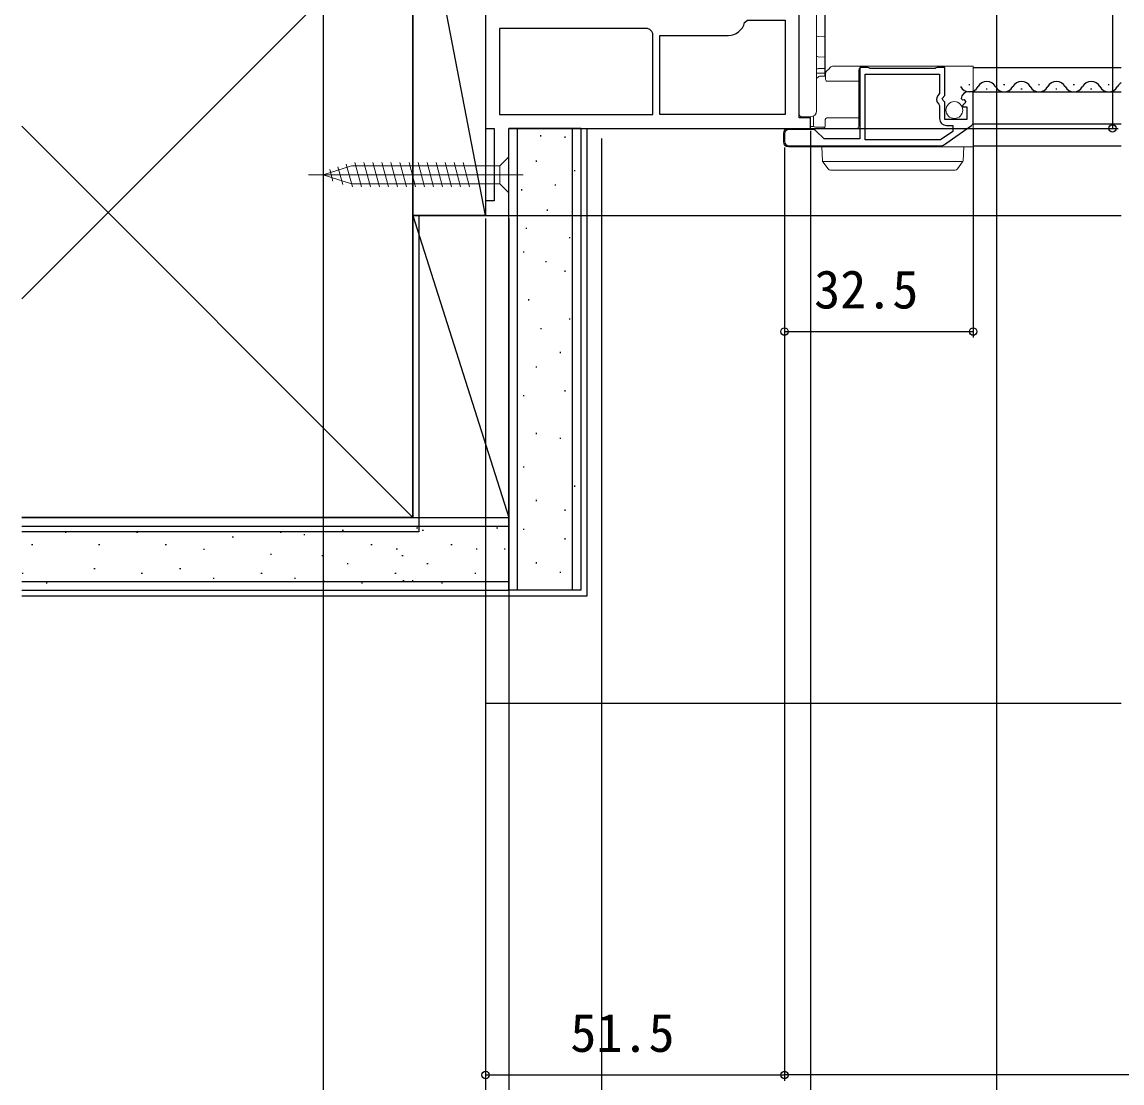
# Model space of a CAD drawing. Units: millimetres, scale not verified. Extents: x -525 to 525, y -783 to 779.
# Drawn here: x 15.4 to 204.9, y 49.8 to 232.5 of the extents above; entities that cross this region are included whole.
import ezdxf
from ezdxf.enums import TextEntityAlignment as Align

# ---------------------------------------------------------------- set-up
doc = ezdxf.new("R2010")
doc.units = ezdxf.units.MM
doc.header["$LTSCALE"] = 4
for name, color, linetype in [('0-3_YKK_11', 7, 'Continuous'), ('0-4_YKK_12', 2, 'Continuous'), ('0-7_YKK_D', 6, 'Continuous'), ('0-9_YSS_K', 3, 'Continuous'), ('0-A_YSS_KE', 3, 'Continuous')]:
    doc.layers.add(name, color=color, linetype=linetype)
doc.layers.add('0-5_YKK_13', color=4, linetype='Continuous', lineweight=18)
doc.styles.add('ＭＳ ゴシック', font='')
doc.styles.get('ＭＳ ゴシック').set_extended_font_data('MS Gothic')

msp = doc.modelspace()

# ---------------------------------------------------------------- linework, layer by layer
at = {"layer": '0-3_YKK_11'}
for p, q in [((174.121, 211.269), (178.941, 214.634)), ((146.741, 213.243), (146.741, 211.843)), ((151.651, 213.943), (147.441, 213.943)), ((147.441, 211.143), (173.721, 211.143))]:
    msp.add_line(p, q, dxfattribs=at)
for points in [[(95.241, 328.143), (95.241, 267.543), (67.241, 267.543), (67.241, 264.143), (69.141, 264.143), (69.641, 264.643), (70.141, 265.143), (95.241, 265.143), (95.241, 214.143), (96.741, 214.143), (96.741, 201.643), (95.241, 201.643), (95.241, 199.143), (99.241, 199.143), (99.241, 214.143), (151.241, 214.143), (151.241, 215.943), (149.241, 215.943), (149.241, 240.643), (145.941, 240.643)], [(123.53, 231.167), (123.148, 231.343), (97.641, 231.343), (97.641, 216.543)], [(139.859, 232.361), (140.345, 232.743), (146.841, 232.743), (146.841, 216.543)], [(97.641, 216.543), (124.041, 216.543), (124.041, 230.451), (123.864, 230.832)], [(146.841, 216.543), (125.241, 216.543), (125.241, 230.143), (137.041, 230.143)], [(177.142, 219.261), (177.393, 219.05), (177.711, 219.135), (177.982, 218.667), (177.405, 218.09), (177.507, 217.843), (178.141, 217.843), (178.141, 215.643), (174.341, 215.643), (174.341, 218.643), (174.041, 218.943), (173.888, 219.272), (174.341, 219.812), (174.341, 224.643), (173.014, 224.643), (172.841, 224.543), (172.668, 224.443), (161.414, 224.443), (161.241, 224.543), (161.068, 224.643), (159.741, 224.643), (159.741, 212.343), (153.541, 212.343), (152.146, 213.738)], [(173.626, 212.143), (160.641, 212.143), (160.641, 223.443), (173.441, 223.443), (173.441, 220.139), (173.198, 219.85)], [(179.241, 215.208), (179.241, 220.443), (178.436, 220.443)], [(173.334, 218.3), (173.441, 218.071), (173.441, 215.843)], [(174.641, 214.643), (175.741, 214.643), (175.741, 213.619), (173.626, 212.143)]]:
    msp.add_lwpolyline(points, dxfattribs=at)
for centre, radius, start, end in [((137.041, 233.043), 2.9, 270.00001, 346.39104), ((125.741, 233.043), 2.9, 220.32022, 229.67978), ((174.041, 219.143), 1.1, 139.99999, 229.99481), ((178.436, 219.143), 1.3, 89.99998, 174.7841), ((174.641, 215.843), 1.2, 180.00001, 269.99999), ((178.541, 215.208), 0.7, 304.91937, 359.99998), ((147.441, 213.243), 0.7, 90.00001, 179.99999), ((151.651, 213.243), 0.7, 45.00004, 90.00003), ((147.441, 211.843), 0.7, 180.00001, 269.99999), ((173.721, 211.843), 0.7, 269.99992, 304.91935)]:
    msp.add_arc(centre, radius, start, end, dxfattribs=at)
at = {"layer": '0-4_YKK_12'}
for p, q in [((179.241, 224.643), (204.741, 224.643)), ((178.472, 221.711), (178.672, 221.711)), ((184.472, 221.711), (184.672, 221.711)), ((190.472, 221.711), (190.672, 221.711)), ((196.472, 221.711), (196.672, 221.711)), ((202.472, 221.711), (202.672, 221.711)), ((179.241, 220.443), (204.741, 220.443)), ((181.472, 220.951), (181.672, 220.951)), ((187.472, 220.951), (187.672, 220.951)), ((193.472, 220.951), (193.672, 220.951)), ((199.472, 220.951), (199.672, 220.951)), ((204.741, 214.843), (179.241, 214.843)), ((179.241, 211.143), (204.741, 211.143)), ((98.741, 199.143), (204.741, 199.143))]:
    msp.add_line(p, q, dxfattribs=at)
msp.add_lwpolyline([(153.741, 223.143), (153.741, 238.643), (204.741, 238.643)], dxfattribs=at)
for centre, start, end in [((181.572, 220.493), 29.20254, 150.79746), ((187.572, 220.493), 29.20254, 150.79746), ((193.572, 220.493), 29.20254, 150.79746), ((199.572, 220.493), 29.20254, 150.79746), ((205.572, 220.493), 118.91819, 150.79746), ((178.572, 222.169), 209.20254, 330.79746), ((184.572, 222.169), 209.20254, 330.79746), ((190.572, 222.169), 209.20254, 330.79746), ((196.572, 222.169), 209.20254, 330.79746), ((202.572, 222.169), 209.20254, 330.79746)]:
    msp.add_arc(centre, 1.718, start, end, dxfattribs=at)
at = {"layer": '0-5_YKK_13'}
for p, q in [((149.241, 217.143), (149.241, 237.643)), ((152.241, 237.643), (152.241, 217.143)), ((152.536, 229.938), (153.741, 229.917)), ((152.536, 226.438), (153.741, 226.417)), ((152.541, 223.643), (152.241, 223.643)), ((153.741, 224.469), (152.536, 224.448)), ((153.741, 223.643), (152.541, 223.643)), ((154.028, 224.037), (154.346, 224.355)), ((154.346, 224.355), (154.629, 224.638)), ((155.124, 224.843), (160.241, 224.843)), ((159.541, 224.143), (159.541, 215.643)), ((175.145, 224.843), (160.241, 224.843)), ((176.135, 224.843), (175.145, 224.843)), ((176.135, 224.843), (179.241, 224.843)), ((179.241, 224.843), (179.241, 224.143)), ((179.241, 220.443), (179.241, 224.143)), ((152.241, 222.714), (152.657, 223.071)), ((152.852, 223.143), (153.819, 223.143)), ((153.814, 222.546), (153.823, 223.548)), ((159.541, 222.243), (154.114, 222.243)), ((179.241, 215.643), (179.241, 220.443)), ((149.241, 216.643), (149.241, 217.143)), ((151.241, 216.143), (149.741, 216.143)), ((151.758, 214.64), (151.744, 216.279)), ((159.241, 214.143), (147.441, 214.143)), ((151.241, 214.144), (151.241, 214.443)), ((153.726, 214.343), (152.058, 214.343)), ((153.743, 214.44), (153.754, 215.646)), ((154.054, 215.943), (159.541, 215.943)), ((159.541, 215.643), (159.541, 214.443)), ((179.241, 214.543), (179.241, 215.643)), ((179.241, 211.103), (179.241, 214.543)), ((146.541, 213.243), (146.541, 211.843)), ((147.441, 210.943), (173.76, 210.943)), ((173.76, 210.943), (179.241, 210.943)), ((179.241, 210.943), (179.241, 211.103)), ((99.241, 209.243), (97.691, 207.693)), ((153.307, 208.44), (177.474, 208.44)), ((67.241, 206.143), (72.157, 207.693)), ((68.937, 205.032), (68.388, 207.081)), ((70.633, 204.497), (69.82, 207.533)), ((72.308, 204.043), (71.252, 207.984)), ((97.691, 207.693), (72.157, 207.693)), ((73.861, 204.043), (72.735, 208.243)), ((75.414, 204.043), (74.288, 208.243)), ((76.966, 204.043), (75.841, 208.243)), ((78.519, 204.043), (77.394, 208.243)), ((80.072, 204.043), (78.947, 208.243)), ((81.625, 204.043), (80.5, 208.243)), ((83.178, 204.043), (82.053, 208.243)), ((84.731, 204.043), (83.606, 208.243)), ((86.284, 204.043), (85.159, 208.243)), ((87.837, 204.043), (86.711, 208.243)), ((89.39, 204.043), (88.264, 208.243)), ((90.943, 204.043), (89.817, 208.243)), ((92.496, 204.043), (91.37, 208.243)), ((153.357, 208.353), (153.346, 208.369)), ((154.236, 207.148), (153.357, 208.353)), ((176.142, 206.943), (175.738, 206.943)), ((177.424, 208.353), (176.546, 207.148)), ((177.436, 208.369), (177.424, 208.353)), ((101.741, 206.143), (64.741, 206.143)), ((67.241, 206.143), (72.157, 204.593)), ((67.241, 206.143), (72.157, 204.593)), ((97.691, 204.593), (72.157, 204.593))]:
    msp.add_line(p, q, dxfattribs=at)
for points in [[(151.808, 214.478), (151.241, 214.443), (151.241, 214.742), (151.241, 216.143)], [(153.288, 208.528), (153.141, 210.943), (154.139, 210.943), (176.643, 210.943), (177.641, 210.943), (177.493, 208.528)], [(99.241, 209.243), (99.241, 203.043), (97.691, 204.593), (97.691, 207.693)], [(175.738, 206.943), (155.044, 206.943), (154.64, 206.943)]]:
    msp.add_lwpolyline(points, dxfattribs=at)
msp.add_circle((175.991, 217.292), 1.45, dxfattribs=at)
for centre, radius, start, end in [((152.541, 230.238), 0.3, 180, 269), ((152.541, 226.738), 0.3, 180, 269), ((152.541, 224.148), 0.3, 91, 180), ((154.523, 223.542), 0.7, 135, 179.5), ((155.124, 224.143), 0.7, 90, 135), ((160.241, 224.143), 0.7, 90, 180), ((152.852, 222.843), 0.3, 90, 130.60129), ((154.114, 222.543), 0.3, 179.5, 270), ((149.741, 216.643), 0.5, 180, 270), ((151.241, 217.143), 1, 270, 0), ((147.441, 213.243), 0.9, 90, 180), ((152.058, 214.643), 0.3, 180.5, 270), ((153.443, 214.443), 0.3, 270, 359.5), ((154.054, 215.643), 0.3, 90, 179.5), ((154.054, 215.643), 0.3, 90, 179.5), ((159.241, 214.443), 0.3, 270, 0), ((147.441, 211.843), 0.9, 180, 270), ((153.588, 208.546), 0.3, 183.5, 216.09486), ((177.194, 208.546), 0.3, 323.90514, 356.5), ((154.64, 207.443), 0.5, 216.09486, 270), ((176.142, 207.443), 0.5, 270, 323.90514)]:
    msp.add_arc(centre, radius, start, end, dxfattribs=at)
at = {"layer": '0-7_YKK_D'}
for p, q in [((203.241, 329.143), (203.241, 214.143)), ((67.241, 263.643), (67.241, -29.858)), ((183.241, 244.643), (183.241, 10.142)), ((151.741, 214.143), (204.241, 214.143)), ((115.241, 212.422), (115.241, -9.858)), ((115.241, 212.422), (115.241, -9.858)), ((151.241, 213.742), (151.241, 10.142)), ((151.241, 213.593), (151.241, 10.142)), ((179.241, 214.093), (179.241, 178.143)), ((146.741, 210.843), (146.741, 50.142)), ((146.741, 210.843), (146.741, 50.142)), ((146.741, 210.843), (146.741, 178.143)), ((95.241, 198.643), (95.241, 10.142)), ((95.241, 198.643), (95.241, -29.858)), ((95.241, 198.643), (95.241, 50.142)), ((99.238, 198.592), (99.238, 10.142)), ((95.241, 195.143), (95.241, -9.858)), ((95.241, 195.143), (95.241, -29.858)), ((146.741, 179.143), (179.241, 179.143)), ((115.241, 114.143), (115.241, 10.142)), ((151.241, 58.231), (151.241, 30.142)), ((95.241, 51.142), (146.741, 51.142)), ((383.741, 51.142), (146.741, 51.142))]:
    msp.add_line(p, q, dxfattribs=at)
for centre in [(203.241, 214.143), (146.741, 179.143), (179.241, 179.143), (95.241, 51.142), (146.741, 51.142), (146.741, 51.142)]:
    msp.add_circle(centre, 0.637, dxfattribs=at)
at = {"layer": '0-9_YSS_K'}
for p, q in [((95.241, 199.143), (82.74, 264.143)), ((82.738, 252.143), (15.388, 184.794)), ((82.738, 147.143), (15.388, 214.492)), ((100.738, 134.643), (100.738, 214.143)), ((110.238, 134.643), (110.238, 214.143)), ((112.738, 133.643), (112.738, 214.143)), ((104.686, 212.951), (104.686, 212.751)), ((108.897, 212.724), (108.897, 212.524)), ((103.952, 208.603), (103.952, 208.403)), ((110.545, 206.955), (110.545, 206.755)), ((101.458, 203.662), (101.458, 203.462)), ((107.249, 204.482), (107.249, 204.282)), ((82.738, 199.143), (99.238, 199.143)), ((82.738, 147.143), (82.738, 199.143)), ((82.738, 199.143), (99.238, 147.143)), ((99.238, 147.143), (99.238, 199.592)), ((105.855, 200.154), (105.855, 199.954)), ((110.143, 200.343), (110.143, 200.143)), ((102.237, 197.035), (102.237, 196.835)), ((109.721, 195.417), (109.721, 195.217)), ((101.804, 192.944), (101.804, 192.744)), ((105.6, 191.296), (105.6, 191.096)), ((108.897, 189.648), (108.897, 189.448)), ((102.628, 184.703), (102.628, 184.503)), ((109.721, 181.406), (109.721, 181.206)), ((104.776, 179.758), (104.776, 179.558)), ((108.073, 175.637), (108.073, 175.437)), ((103.952, 173.164), (103.952, 172.964)), ((108.897, 169.044), (108.897, 168.844)), ((101.804, 168.219), (101.804, 168.019)), ((103.952, 161.695), (103.952, 161.495)), ((108.073, 160.871), (108.073, 160.671)), ((101.804, 155.926), (101.804, 155.726)), ((110.545, 152.629), (110.545, 152.429)), ((103.952, 150.157), (103.952, 149.957)), ((108.897, 148.508), (108.897, 148.308)), ((82.738, 147.143), (99.238, 147.143)), ((15.388, 145.643), (99.238, 145.643)), ((23.021, 144.577), (22.821, 144.577)), ((35.315, 144.577), (35.115, 144.577)), ((60.039, 144.577), (59.839, 144.577)), ((64.13, 144.144), (63.93, 144.144)), ((70.757, 144.924), (70.557, 144.924)), ((83.554, 145.313), (83.354, 145.313)), ((84.53, 144.924), (84.33, 144.924)), ((97.327, 145.313), (97.127, 145.313)), ((101.804, 145.212), (101.804, 145.012)), ((17.252, 142.429), (17.052, 142.429)), ((28.79, 142.429), (28.59, 142.429)), ((40.259, 142.429), (40.059, 142.429)), ((51.798, 143.753), (51.598, 143.753)), ((75.698, 142.429), (75.498, 142.429)), ((89.471, 142.429), (89.271, 142.429)), ((108.897, 143.563), (108.897, 143.363)), ((46.853, 141.605), (46.653, 141.605)), ((58.391, 140.781), (58.191, 140.781)), ((67.249, 140.526), (67.049, 140.526)), ((80.046, 141.695), (79.846, 141.695)), ((81.022, 140.526), (80.822, 140.526)), ((93.819, 141.695), (93.619, 141.695)), ((98.622, 141.695), (98.422, 141.695)), ((71.578, 139.132), (71.378, 139.132)), ((85.35, 139.132), (85.15, 139.132)), ((103.952, 139.443), (103.952, 139.243)), ((15.603, 137.484), (15.403, 137.484)), ((27.966, 138.308), (27.766, 138.308)), ((36.139, 137.484), (35.939, 137.484)), ((42.732, 138.308), (42.532, 138.308)), ((48.501, 136.66), (48.301, 136.66)), ((56.743, 137.484), (56.543, 137.484)), ((62.512, 136.66), (62.312, 136.66)), ((79.819, 137.484), (79.619, 137.484)), ((93.592, 137.484), (93.392, 137.484)), ((108.073, 137.794), (108.073, 137.594)), ((15.388, 136.143), (99.238, 136.143)), ((19.724, 135.836), (19.524, 135.836)), ((67.438, 136.238), (67.238, 136.238)), ((74.05, 135.836), (73.85, 135.836)), ((81.211, 136.238), (81.011, 136.238)), ((82.775, 136.238), (82.575, 136.238)), ((87.823, 135.836), (87.623, 135.836)), ((95.238, 134.643), (95.238, 115.143)), ((15.388, 133.643), (112.738, 133.643)), ((95.238, 115.143), (204.741, 115.143))]:
    msp.add_line(p, q, dxfattribs=at)
msp.add_lwpolyline([(82.74, 199.143), (82.74, 264.143), (95.24, 264.143), (95.241, 199.143)], close=True, dxfattribs=at)
at = {"layer": '0-A_YSS_KE'}
for p, q in [((99.238, 134.643), (99.238, 214.143)), ((111.738, 214.143), (99.238, 214.143)), ((111.738, 134.643), (111.738, 214.143)), ((83.738, 199.143), (83.738, 144.643)), ((15.388, 147.143), (99.238, 147.143)), ((99.238, 134.643), (99.238, 147.143)), ((83.738, 144.643), (15.388, 144.643)), ((15.388, 134.643), (99.238, 134.643)), ((111.738, 134.643), (99.238, 134.643))]:
    msp.add_line(p, q, dxfattribs=at)
msp.add_lwpolyline([(15.388, 252.143), (82.738, 252.143), (82.738, 147.143), (15.388, 147.143)], dxfattribs=at)

# ---------------------------------------------------------------- texts
at = {"layer": '0-7_YKK_D', "style": 'ＭＳ ゴシック'}
for s, p in [('32.5', (151.843, 181.143)), ('51.5', (109.843, 53.142))]:
    msp.add_text(s, height=6.598, dxfattribs=at).set_placement(p, align=Align.BOTTOM_LEFT)

doc.saveas('drawing.dxf')
